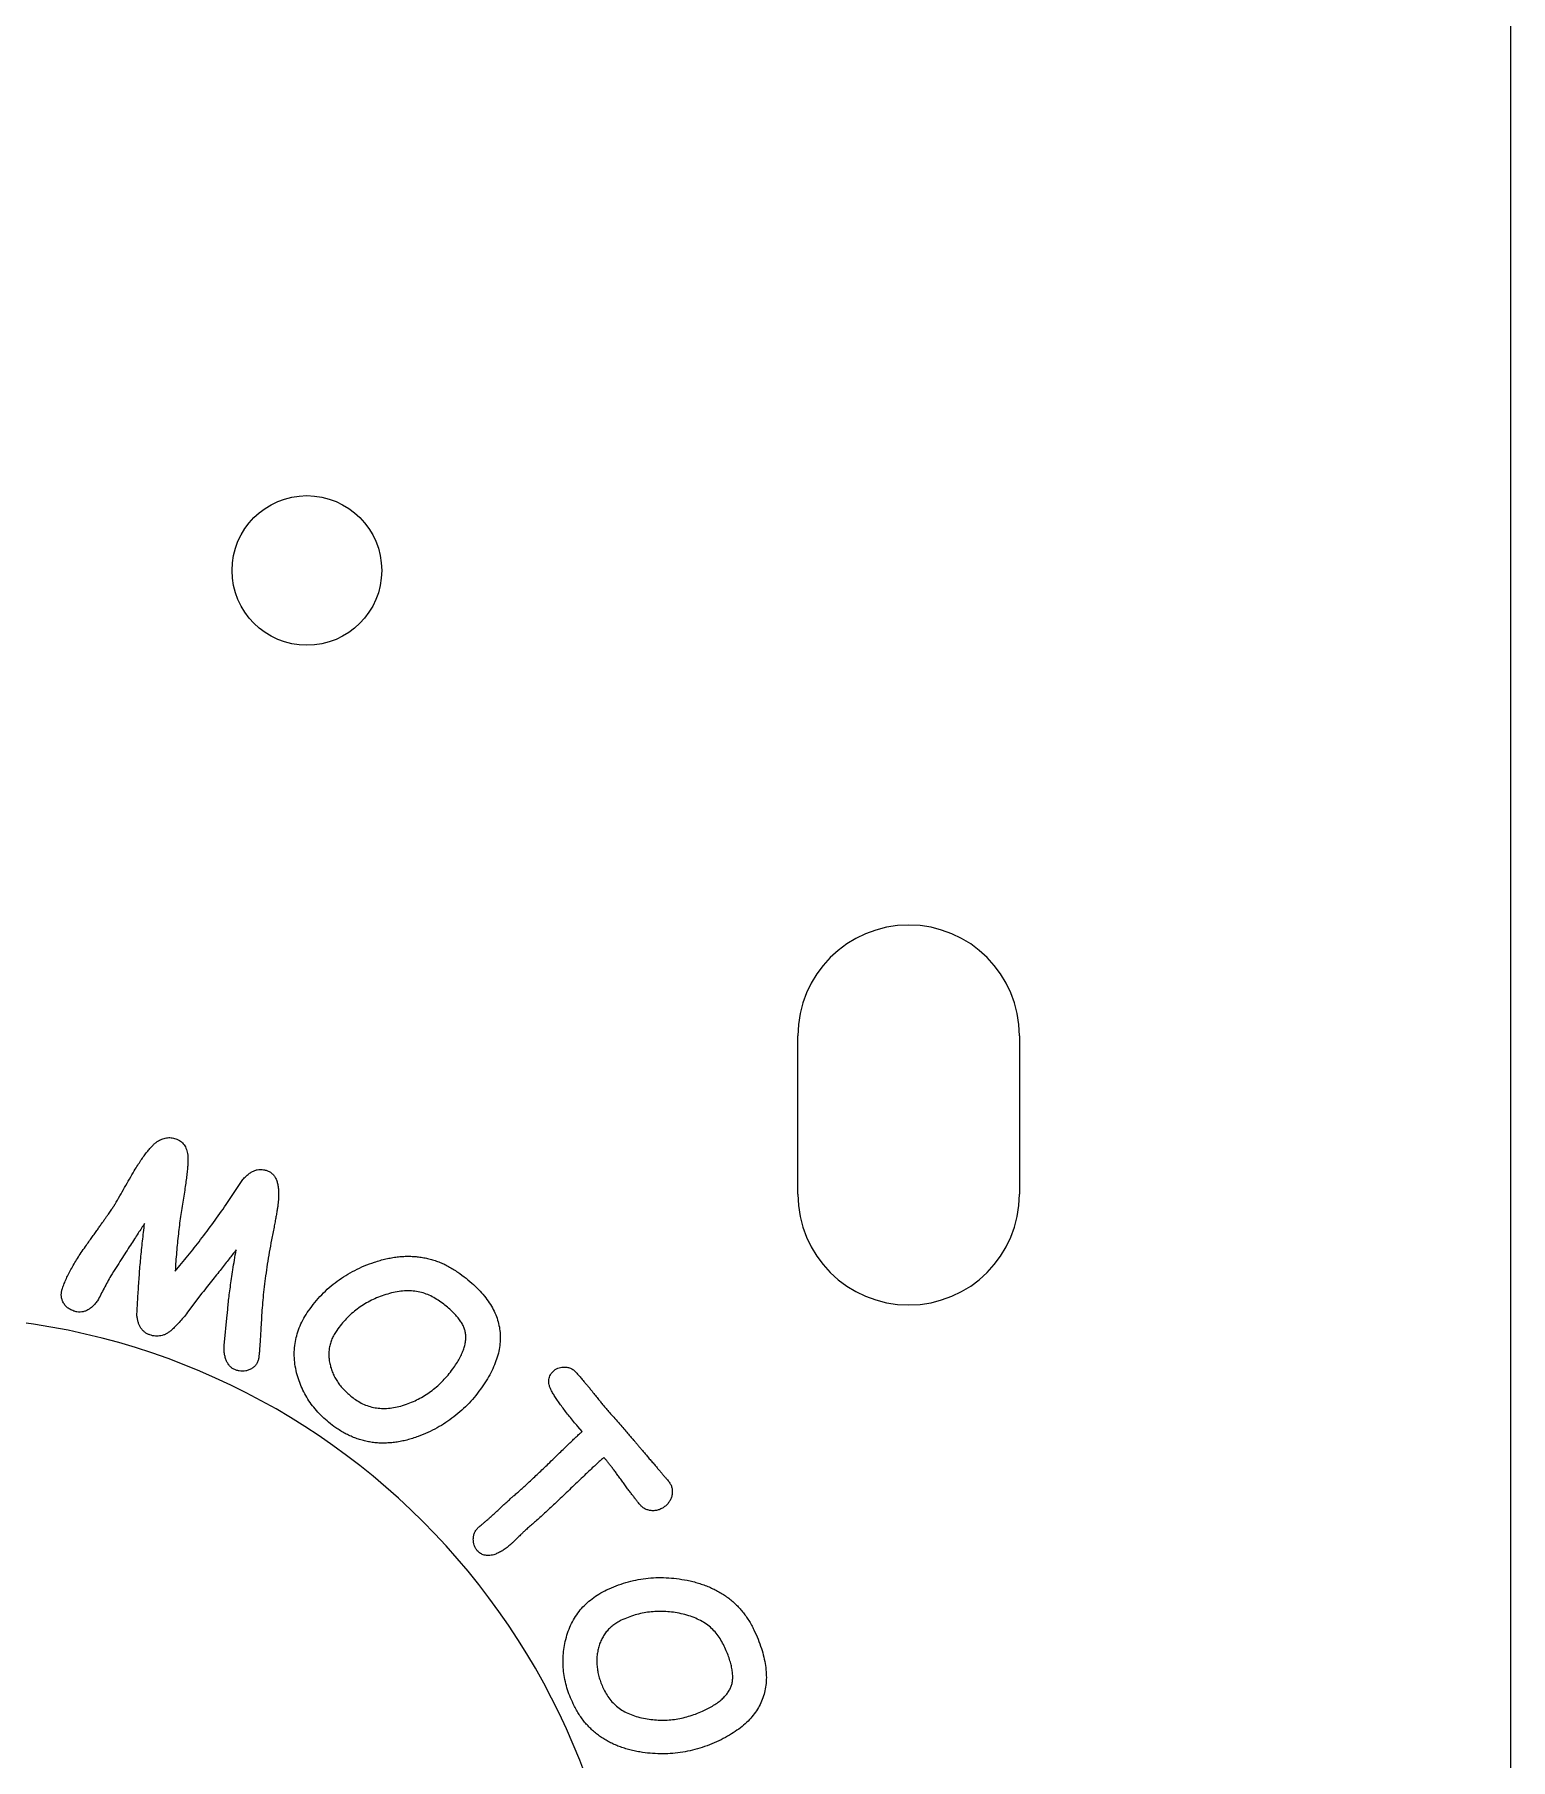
# Model space of a CAD drawing. Header units: millimetres. Extents: x -130 to 25, y -66 to 66.
# Drawn here: x 1.7 to 25, y -16.6 to 10.64 of the extents above; entities that cross this region are included whole.
import ezdxf

# ---------------------------------------------------------------- set-up
doc = ezdxf.new("R2010")
doc.units = ezdxf.units.MM

msp = doc.modelspace()

# ---------------------------------------------------------------- linework, layer by layer
at = {"color": 7, "linetype": 'Continuous', "lineweight": 25}
for p, q in [((25, 42.777), (25, -62.847)), ((13.75, -7.675), (13.75, -5.175)), ((17.25, -5.175), (17.25, -7.675)), ((4.727, -7.839), (4.977, -7.457)), ((3.318, -9.597), (3.338, -9.219)), ((4.343, -9.239), (4.116, -9.541)), ((4.692, -10.064), (4.743, -9.58)), ((10.343, -11.424), (10.276, -11.346))]:
    msp.add_line(p, q, dxfattribs=at)
msp.add_circle((6, 2.175), 1.181, dxfattribs=at)
for centre, radius, start, end in [((15.5, -5.175), 1.75, 0, 180), ((15.5, -7.675), 1.75, 180, 0), ((0, -20.675), 11.075, 0, 180)]:
    msp.add_arc(centre, radius, start, end, dxfattribs=at)
for points, knots in [([(3.276, -7.304), (3.294, -7.275), (3.328, -7.219), (3.379, -7.141), (3.428, -7.072), (3.474, -7.01), (3.518, -6.956), (3.56, -6.912), (3.598, -6.874), (3.636, -6.845), (3.672, -6.823), (3.709, -6.806), (3.745, -6.793), (3.782, -6.785), (3.819, -6.782), (3.856, -6.783), (3.893, -6.79), (3.917, -6.797), (3.929, -6.801)], [0, 0, 0, 0, 0.113883, 0.218531, 0.31333, 0.399795, 0.477025, 0.54525, 0.60477, 0.656936, 0.703999, 0.748297, 0.791484, 0.833251, 0.874152, 0.914946, 0.956973, 1, 1, 1, 1]), ([(3.929, -6.801), (3.943, -6.806), (3.969, -6.816), (4.005, -6.838), (4.036, -6.863), (4.062, -6.894), (4.084, -6.929), (4.1, -6.968), (4.113, -7.011), (4.117, -7.042), (4.119, -7.058)], [0, 0, 0, 0, 0.1276292, 0.2492862, 0.366748, 0.4840115, 0.6027658, 0.7272579, 0.8584263, 1, 1, 1, 1]), ([(4.119, -7.058), (4.12, -7.075), (4.122, -7.113), (4.121, -7.175), (4.117, -7.248), (4.109, -7.332), (4.098, -7.426), (4.083, -7.531), (4.066, -7.646), (4.053, -7.727), (4.046, -7.769)], [0, 0, 0, 0, 0.071969, 0.159219, 0.261162, 0.377962, 0.51053, 0.658135, 0.821508, 1, 1, 1, 1]), ([(2.971, -7.835), (3.022, -7.747), (3.123, -7.569), (3.225, -7.392), (3.276, -7.304)], [0, 0, 0, 0, 0.500348, 1, 1, 1, 1]), ([(4.977, -7.457), (4.992, -7.439), (5.021, -7.405), (5.07, -7.363), (5.118, -7.329), (5.167, -7.303), (5.217, -7.289), (5.267, -7.283), (5.318, -7.287), (5.351, -7.296), (5.368, -7.301)], [0, 0, 0, 0, 0.155441, 0.297341, 0.427331, 0.547895, 0.661637, 0.772784, 0.883552, 1, 1, 1, 1]), ([(5.368, -7.301), (5.383, -7.308), (5.414, -7.321), (5.455, -7.351), (5.488, -7.39), (5.515, -7.438), (5.534, -7.494), (5.548, -7.557), (5.554, -7.63), (5.554, -7.681), (5.554, -7.707)], [0, 0, 0, 0, 0.10526, 0.207823, 0.313048, 0.424398, 0.547283, 0.681955, 0.832275, 1, 1, 1, 1]), ([(2.52, -8.479), (2.537, -8.455), (2.569, -8.409), (2.617, -8.344), (2.66, -8.281), (2.702, -8.223), (2.74, -8.169), (2.775, -8.118), (2.809, -8.072), (2.838, -8.03), (2.865, -7.992), (2.888, -7.958), (2.909, -7.928), (2.927, -7.901), (2.942, -7.879), (2.955, -7.861), (2.964, -7.847), (2.969, -7.839), (2.971, -7.835)], [0, 0, 0, 0, 0.109932, 0.213356, 0.310617, 0.401968, 0.485957, 0.564213, 0.636557, 0.702142, 0.761392, 0.814307, 0.860886, 0.90174, 0.93565, 0.963227, 0.985087, 1, 1, 1, 1]), ([(4.046, -7.769), (4.032, -7.856), (4.003, -8.033), (3.969, -8.307), (3.941, -8.594), (3.927, -8.789), (3.921, -8.889)], [0, 0, 0, 0, 0.234183, 0.478828, 0.734007, 1, 1, 1, 1]), ([(3.921, -8.889), (3.988, -8.809), (4.125, -8.646), (4.326, -8.391), (4.528, -8.121), (4.66, -7.934), (4.727, -7.839)], [0, 0, 0, 0, 0.236425, 0.481888, 0.736278, 1, 1, 1, 1]), ([(5.554, -7.707), (5.553, -7.72), (5.552, -7.747), (5.549, -7.791), (5.542, -7.842), (5.535, -7.9), (5.524, -7.964), (5.512, -8.035), (5.497, -8.113), (5.486, -8.167), (5.481, -8.195)], [0, 0, 0, 0, 0.076263, 0.165613, 0.269554, 0.387742, 0.519536, 0.665781, 0.825542, 1, 1, 1, 1]), ([(3.438, -8.139), (3.422, -8.163), (3.388, -8.214), (3.334, -8.295), (3.276, -8.386), (3.211, -8.484), (3.142, -8.592), (3.068, -8.709), (2.987, -8.833), (2.932, -8.92), (2.904, -8.965)], [0, 0, 0, 0, 0.088287, 0.187182, 0.29653, 0.415993, 0.546235, 0.68726, 0.838396, 1, 1, 1, 1]), ([(3.338, -9.219), (3.344, -9.131), (3.354, -8.954), (3.376, -8.687), (3.404, -8.414), (3.427, -8.232), (3.438, -8.139)], [0, 0, 0, 0, 0.242717, 0.490572, 0.742636, 1, 1, 1, 1]), ([(5.481, -8.195), (5.467, -8.262), (5.441, -8.394), (5.407, -8.589), (5.375, -8.777), (5.349, -8.96), (5.326, -9.135), (5.307, -9.304), (5.293, -9.468), (5.287, -9.574), (5.283, -9.626)], [0, 0, 0, 0, 0.141915, 0.278521, 0.410775, 0.538186, 0.660457, 0.778423, 0.891298, 1, 1, 1, 1]), ([(2.14, -9.164), (2.149, -9.138), (2.169, -9.086), (2.203, -9.007), (2.243, -8.926), (2.287, -8.841), (2.338, -8.754), (2.393, -8.665), (2.454, -8.572), (2.498, -8.51), (2.52, -8.479)], [0, 0, 0, 0, 0.1039104, 0.2130432, 0.3282819, 0.4497926, 0.5774454, 0.7116625, 0.8525459, 1, 1, 1, 1]), ([(4.883, -8.555), (4.868, -8.575), (4.836, -8.616), (4.784, -8.683), (4.726, -8.757), (4.662, -8.839), (4.591, -8.928), (4.514, -9.025), (4.431, -9.13), (4.373, -9.202), (4.343, -9.239)], [0, 0, 0, 0, 0.084743, 0.181308, 0.289173, 0.408338, 0.538805, 0.681509, 0.835103, 1, 1, 1, 1]), ([(4.743, -9.58), (4.746, -9.548), (4.752, -9.481), (4.762, -9.376), (4.775, -9.262), (4.792, -9.138), (4.811, -9.006), (4.832, -8.864), (4.857, -8.713), (4.874, -8.609), (4.883, -8.555)], [0, 0, 0, 0, 0.092617, 0.194908, 0.30584, 0.426552, 0.555956, 0.694541, 0.84295, 1, 1, 1, 1]), ([(7.066, -8.749), (7.097, -8.739), (7.157, -8.72), (7.247, -8.697), (7.336, -8.678), (7.424, -8.666), (7.511, -8.657), (7.596, -8.655), (7.681, -8.657), (7.764, -8.665), (7.845, -8.677), (7.926, -8.694), (8.005, -8.717), (8.083, -8.744), (8.16, -8.777), (8.235, -8.815), (8.309, -8.857), (8.357, -8.89), (8.381, -8.906)], [0, 0, 0, 0, 0.069491, 0.137143, 0.203133, 0.26765, 0.330517, 0.392724, 0.453659, 0.513978, 0.573862, 0.633597, 0.693031, 0.753219, 0.813453, 0.874509, 0.936618, 1, 1, 1, 1]), ([(2.904, -8.965), (2.869, -9.03), (2.799, -9.161), (2.73, -9.292), (2.695, -9.357)], [0, 0, 0, 0, 0.500611, 1, 1, 1, 1]), ([(6.026, -9.517), (6.059, -9.472), (6.124, -9.384), (6.233, -9.261), (6.351, -9.149), (6.477, -9.047), (6.612, -8.957), (6.755, -8.876), (6.907, -8.805), (7.013, -8.768), (7.066, -8.749)], [0, 0, 0, 0, 0.1264207, 0.2506429, 0.373766, 0.4965804, 0.6194695, 0.7440528, 0.8705079, 1, 1, 1, 1]), ([(8.381, -8.906), (8.426, -8.938), (8.512, -9), (8.629, -9.101), (8.733, -9.202), (8.823, -9.307), (8.897, -9.414), (8.958, -9.522), (9.003, -9.633), (9.035, -9.746), (9.052, -9.861), (9.054, -9.978), (9.043, -10.098), (9.016, -10.219), (8.975, -10.342), (8.919, -10.467), (8.85, -10.594), (8.794, -10.677), (8.766, -10.72)], [0, 0, 0, 0, 0.077219, 0.149789, 0.217898, 0.282175, 0.343161, 0.401381, 0.457264, 0.512055, 0.566234, 0.620934, 0.676976, 0.734879, 0.795625, 0.859828, 0.927774, 1, 1, 1, 1]), ([(2.143, -9.362), (2.137, -9.346), (2.126, -9.314), (2.122, -9.264), (2.125, -9.213), (2.135, -9.181), (2.14, -9.164)], [0, 0, 0, 0, 0.2508952, 0.4955892, 0.7423843, 1, 1, 1, 1]), ([(8.072, -9.351), (8.042, -9.332), (7.982, -9.293), (7.885, -9.25), (7.784, -9.22), (7.678, -9.203), (7.567, -9.201), (7.453, -9.21), (7.334, -9.234), (7.255, -9.259), (7.215, -9.271)], [0, 0, 0, 0, 0.12031, 0.237709, 0.354832, 0.47324, 0.596013, 0.72304, 0.857323, 1, 1, 1, 1]), ([(2.319, -9.521), (2.298, -9.512), (2.259, -9.496), (2.209, -9.46), (2.169, -9.415), (2.151, -9.38), (2.143, -9.362)], [0, 0, 0, 0, 0.268521, 0.51666, 0.756957, 1, 1, 1, 1]), ([(2.695, -9.357), (2.682, -9.376), (2.655, -9.41), (2.611, -9.455), (2.565, -9.491), (2.518, -9.517), (2.47, -9.533), (2.42, -9.539), (2.369, -9.536), (2.336, -9.526), (2.319, -9.521)], [0, 0, 0, 0, 0.154816, 0.295748, 0.423937, 0.544013, 0.65647, 0.767958, 0.880257, 1, 1, 1, 1]), ([(5.846, -10.528), (5.836, -10.483), (5.814, -10.395), (5.8, -10.263), (5.8, -10.132), (5.815, -10.003), (5.846, -9.878), (5.891, -9.754), (5.95, -9.632), (6, -9.556), (6.026, -9.517)], [0, 0, 0, 0, 0.12945, 0.254447, 0.376518, 0.497786, 0.618861, 0.741778, 0.868755, 1, 1, 1, 1]), ([(7.215, -9.271), (7.177, -9.285), (7.101, -9.313), (6.993, -9.363), (6.891, -9.422), (6.795, -9.487), (6.705, -9.561), (6.621, -9.641), (6.542, -9.729), (6.495, -9.793), (6.471, -9.826)], [0, 0, 0, 0, 0.12876, 0.254748, 0.379252, 0.50246, 0.625019, 0.74826, 0.872993, 1, 1, 1, 1]), ([(8.498, -9.835), (8.492, -9.816), (8.48, -9.776), (8.45, -9.717), (8.411, -9.658), (8.363, -9.598), (8.304, -9.537), (8.236, -9.475), (8.158, -9.412), (8.102, -9.372), (8.072, -9.351)], [0, 0, 0, 0, 0.091939, 0.19044, 0.297957, 0.415185, 0.543542, 0.683228, 0.83541, 1, 1, 1, 1]), ([(3.52, -9.897), (3.506, -9.892), (3.478, -9.88), (3.44, -9.856), (3.407, -9.826), (3.379, -9.791), (3.356, -9.75), (3.338, -9.704), (3.325, -9.652), (3.32, -9.616), (3.318, -9.597)], [0, 0, 0, 0, 0.120006, 0.235714, 0.349754, 0.465442, 0.584776, 0.712549, 0.850951, 1, 1, 1, 1]), ([(4.116, -9.541), (4.094, -9.57), (4.051, -9.624), (3.987, -9.699), (3.924, -9.765), (3.882, -9.804), (3.862, -9.823)], [0, 0, 0, 0, 0.28402, 0.545375, 0.783455, 1, 1, 1, 1]), ([(5.283, -9.626), (5.281, -9.675), (5.276, -9.767), (5.268, -9.896), (5.262, -10.007), (5.254, -10.1), (5.249, -10.176), (5.243, -10.233), (5.239, -10.272), (5.235, -10.292), (5.233, -10.299)], [0, 0, 0, 0, 0.21802, 0.409466, 0.573484, 0.711851, 0.823596, 0.908876, 0.967557, 1, 1, 1, 1]), ([(3.862, -9.823), (3.849, -9.834), (3.823, -9.855), (3.782, -9.88), (3.74, -9.899), (3.697, -9.911), (3.653, -9.918), (3.609, -9.917), (3.564, -9.911), (3.535, -9.902), (3.52, -9.897)], [0, 0, 0, 0, 0.139056, 0.269614, 0.393543, 0.514533, 0.632205, 0.751744, 0.872529, 1, 1, 1, 1]), ([(4.884, -10.455), (4.868, -10.448), (4.837, -10.436), (4.797, -10.406), (4.762, -10.368), (4.735, -10.322), (4.714, -10.269), (4.7, -10.208), (4.692, -10.139), (4.692, -10.09), (4.692, -10.064)], [0, 0, 0, 0, 0.108809, 0.213496, 0.320624, 0.433574, 0.554954, 0.687621, 0.836236, 1, 1, 1, 1]), ([(6.471, -9.826), (6.457, -9.848), (6.428, -9.892), (6.395, -9.961), (6.369, -10.032), (6.353, -10.104), (6.345, -10.178), (6.347, -10.253), (6.355, -10.329), (6.369, -10.38), (6.375, -10.405)], [0, 0, 0, 0, 0.131023, 0.256799, 0.380018, 0.500796, 0.621143, 0.74372, 0.869108, 1, 1, 1, 1]), ([(8.32, -10.411), (8.339, -10.384), (8.375, -10.331), (8.42, -10.251), (8.456, -10.174), (8.484, -10.1), (8.501, -10.029), (8.511, -9.961), (8.51, -9.896), (8.502, -9.855), (8.498, -9.835)], [0, 0, 0, 0, 0.160313, 0.308091, 0.444045, 0.571162, 0.687379, 0.797344, 0.90084, 1, 1, 1, 1]), ([(5.233, -10.299), (5.226, -10.316), (5.213, -10.35), (5.179, -10.392), (5.136, -10.428), (5.103, -10.443), (5.085, -10.451)], [0, 0, 0, 0, 0.25152, 0.493405, 0.740255, 1, 1, 1, 1]), ([(5.085, -10.451), (5.068, -10.457), (5.035, -10.467), (4.984, -10.472), (4.933, -10.469), (4.9, -10.459), (4.884, -10.455)], [0, 0, 0, 0, 0.2597598, 0.5055254, 0.7505672, 1, 1, 1, 1]), ([(6.456, -11.363), (6.418, -11.335), (6.344, -11.281), (6.241, -11.189), (6.149, -11.093), (6.068, -10.991), (5.996, -10.884), (5.935, -10.77), (5.884, -10.652), (5.859, -10.569), (5.846, -10.528)], [0, 0, 0, 0, 0.133853, 0.262764, 0.388758, 0.512027, 0.633798, 0.755192, 0.876754, 1, 1, 1, 1]), ([(6.375, -10.405), (6.383, -10.43), (6.399, -10.48), (6.432, -10.551), (6.47, -10.62), (6.516, -10.685), (6.568, -10.748), (6.628, -10.808), (6.694, -10.866), (6.742, -10.9), (6.767, -10.918)], [0, 0, 0, 0, 0.1179572, 0.2368521, 0.3557959, 0.4770914, 0.600769, 0.7295388, 0.8617047, 1, 1, 1, 1]), ([(7.6, -10.982), (7.636, -10.967), (7.707, -10.939), (7.81, -10.885), (7.908, -10.825), (8, -10.757), (8.088, -10.682), (8.171, -10.599), (8.249, -10.509), (8.297, -10.444), (8.32, -10.411)], [0, 0, 0, 0, 0.124496, 0.247907, 0.370428, 0.493338, 0.616891, 0.741855, 0.869782, 1, 1, 1, 1]), ([(9.862, -10.782), (9.854, -10.766), (9.839, -10.735), (9.825, -10.689), (9.817, -10.645), (9.818, -10.603), (9.828, -10.563), (9.844, -10.525), (9.869, -10.49), (9.891, -10.471), (9.902, -10.46)], [0, 0, 0, 0, 0.150242, 0.286827, 0.410601, 0.527978, 0.640231, 0.75407, 0.872089, 1, 1, 1, 1]), ([(9.902, -10.46), (9.914, -10.451), (9.938, -10.432), (9.98, -10.416), (10.026, -10.405), (10.058, -10.405), (10.075, -10.405)], [0, 0, 0, 0, 0.243637, 0.486536, 0.735137, 1, 1, 1, 1]), ([(10.075, -10.405), (10.094, -10.407), (10.132, -10.411), (10.187, -10.433), (10.234, -10.469), (10.26, -10.5), (10.273, -10.516)], [0, 0, 0, 0, 0.24831, 0.486341, 0.733873, 1, 1, 1, 1]), ([(10.273, -10.516), (10.277, -10.522), (10.287, -10.533), (10.304, -10.552), (10.324, -10.575), (10.347, -10.603), (10.374, -10.634), (10.404, -10.67), (10.438, -10.709), (10.461, -10.737), (10.474, -10.752)], [0, 0, 0, 0, 0.063756, 0.145993, 0.244266, 0.361228, 0.494017, 0.646703, 0.814008, 1, 1, 1, 1]), ([(8.766, -10.72), (8.733, -10.765), (8.669, -10.853), (8.561, -10.977), (8.446, -11.089), (8.323, -11.193), (8.192, -11.285), (8.055, -11.368), (7.91, -11.441), (7.808, -11.481), (7.757, -11.501)], [0, 0, 0, 0, 0.128488, 0.254105, 0.378492, 0.501448, 0.624707, 0.748284, 0.87307, 1, 1, 1, 1]), ([(10.276, -11.346), (10.253, -11.318), (10.208, -11.265), (10.145, -11.186), (10.085, -11.111), (10.032, -11.038), (9.982, -10.97), (9.937, -10.905), (9.897, -10.843), (9.873, -10.802), (9.862, -10.782)], [0, 0, 0, 0, 0.1530642, 0.2975752, 0.4347414, 0.5634594, 0.6840912, 0.797062, 0.9029437, 1, 1, 1, 1]), ([(10.474, -10.752), (10.492, -10.776), (10.528, -10.821), (10.579, -10.886), (10.625, -10.942), (10.654, -10.978), (10.667, -10.994)], [0, 0, 0, 0, 0.29388, 0.5583, 0.794451, 1, 1, 1, 1]), ([(6.767, -10.918), (6.796, -10.937), (6.855, -10.975), (6.95, -11.017), (7.05, -11.045), (7.153, -11.059), (7.26, -11.061), (7.37, -11.048), (7.485, -11.022), (7.561, -10.996), (7.6, -10.982)], [0, 0, 0, 0, 0.121183, 0.23941, 0.356609, 0.47521, 0.596641, 0.723468, 0.857539, 1, 1, 1, 1]), ([(10.667, -10.994), (10.682, -11.011), (10.714, -11.048), (10.767, -11.109), (10.83, -11.182), (10.9, -11.261), (10.969, -11.341), (11.033, -11.412), (11.085, -11.475), (11.118, -11.512), (11.132, -11.529)], [0, 0, 0, 0, 0.09383, 0.208484, 0.343961, 0.500264, 0.656566, 0.791429, 0.90617, 1, 1, 1, 1]), ([(7.757, -11.501), (7.728, -11.512), (7.669, -11.532), (7.58, -11.558), (7.493, -11.578), (7.406, -11.593), (7.321, -11.602), (7.237, -11.607), (7.154, -11.607), (7.072, -11.6), (6.991, -11.59), (6.911, -11.572), (6.832, -11.551), (6.754, -11.524), (6.678, -11.491), (6.602, -11.454), (6.528, -11.411), (6.481, -11.379), (6.456, -11.363)], [0, 0, 0, 0, 0.069439, 0.136923, 0.202628, 0.266743, 0.329424, 0.390982, 0.452025, 0.511975, 0.571865, 0.631225, 0.69097, 0.751165, 0.811946, 0.873369, 0.936042, 1, 1, 1, 1]), ([(9.811, -11.933), (9.842, -11.903), (9.9, -11.845), (9.985, -11.764), (10.062, -11.689), (10.132, -11.621), (10.195, -11.562), (10.25, -11.509), (10.299, -11.464), (10.329, -11.436), (10.343, -11.424)], [0, 0, 0, 0, 0.1746014, 0.3342005, 0.4798921, 0.6122412, 0.7301626, 0.8341737, 0.9243091, 1, 1, 1, 1]), ([(11.132, -11.529), (11.141, -11.539), (11.158, -11.56), (11.186, -11.593), (11.218, -11.63), (11.252, -11.67), (11.289, -11.715), (11.329, -11.762), (11.372, -11.813), (11.417, -11.866), (11.463, -11.919), (11.506, -11.97), (11.546, -12.018), (11.584, -12.061), (11.617, -12.102), (11.65, -12.138), (11.678, -12.172), (11.696, -12.193), (11.704, -12.203)], [0, 0, 0, 0, 0.044552, 0.093289, 0.148057, 0.207933, 0.272917, 0.343432, 0.418632, 0.499363, 0.580094, 0.655716, 0.725809, 0.791216, 0.851092, 0.905789, 0.955448, 1, 1, 1, 1]), ([(9.272, -12.433), (9.29, -12.417), (9.328, -12.385), (9.385, -12.334), (9.446, -12.279), (9.512, -12.218), (9.581, -12.153), (9.654, -12.084), (9.731, -12.01), (9.784, -11.959), (9.811, -11.933)], [0, 0, 0, 0, 0.096567, 0.200835, 0.313409, 0.4343, 0.563512, 0.701052, 0.846357, 1, 1, 1, 1]), ([(10.688, -11.831), (10.673, -11.845), (10.638, -11.876), (10.584, -11.927), (10.521, -11.985), (10.45, -12.051), (10.373, -12.126), (10.286, -12.207), (10.191, -12.297), (10.126, -12.36), (10.092, -12.393)], [0, 0, 0, 0, 0.0769891, 0.167422, 0.2723419, 0.390234, 0.5220717, 0.6679092, 0.8267229, 1, 1, 1, 1]), ([(10.975, -12.205), (10.961, -12.185), (10.932, -12.146), (10.891, -12.089), (10.851, -12.036), (10.815, -11.987), (10.779, -11.943), (10.747, -11.902), (10.717, -11.865), (10.698, -11.842), (10.688, -11.831)], [0, 0, 0, 0, 0.1590954, 0.3083558, 0.4477899, 0.5776521, 0.698226, 0.8082557, 0.9094706, 1, 1, 1, 1]), ([(11.26, -12.58), (11.251, -12.57), (11.233, -12.548), (11.204, -12.512), (11.173, -12.472), (11.139, -12.427), (11.102, -12.378), (11.062, -12.325), (11.019, -12.266), (10.99, -12.226), (10.975, -12.205)], [0, 0, 0, 0, 0.0863765, 0.1825233, 0.2901907, 0.4103703, 0.5401374, 0.6824367, 0.8362946, 1, 1, 1, 1]), ([(11.704, -12.203), (11.716, -12.218), (11.738, -12.247), (11.76, -12.298), (11.769, -12.351), (11.768, -12.406), (11.757, -12.461), (11.734, -12.512), (11.702, -12.56), (11.674, -12.586), (11.659, -12.6)], [0, 0, 0, 0, 0.125304, 0.245979, 0.365206, 0.490199, 0.616574, 0.740155, 0.86653, 1, 1, 1, 1]), ([(8.855, -12.813), (8.868, -12.802), (8.898, -12.776), (8.945, -12.733), (9.001, -12.681), (9.063, -12.623), (9.124, -12.566), (9.181, -12.513), (9.229, -12.47), (9.259, -12.444), (9.272, -12.433)], [0, 0, 0, 0, 0.093666, 0.206811, 0.342357, 0.498172, 0.655434, 0.79098, 0.906334, 1, 1, 1, 1]), ([(10.092, -12.393), (10.061, -12.423), (10.001, -12.479), (9.914, -12.563), (9.832, -12.64), (9.753, -12.712), (9.68, -12.78), (9.611, -12.841), (9.547, -12.898), (9.505, -12.934), (9.484, -12.951)], [0, 0, 0, 0, 0.154373, 0.299817, 0.437351, 0.565996, 0.687184, 0.800017, 0.903935, 1, 1, 1, 1]), ([(11.659, -12.6), (11.644, -12.612), (11.613, -12.635), (11.561, -12.659), (11.507, -12.673), (11.451, -12.676), (11.396, -12.668), (11.344, -12.65), (11.298, -12.62), (11.273, -12.594), (11.26, -12.58)], [0, 0, 0, 0, 0.132408, 0.258639, 0.381943, 0.509533, 0.634391, 0.754479, 0.874946, 1, 1, 1, 1]), ([(8.627, -13.121), (8.628, -13.102), (8.632, -13.065), (8.651, -13.012), (8.68, -12.964), (8.708, -12.939), (8.722, -12.926)], [0, 0, 0, 0, 0.255131, 0.499216, 0.742685, 1, 1, 1, 1]), ([(8.722, -12.926), (8.731, -12.918), (8.753, -12.9), (8.788, -12.87), (8.823, -12.841), (8.845, -12.821), (8.855, -12.813)], [0, 0, 0, 0, 0.203489, 0.491883, 0.784972, 1, 1, 1, 1]), ([(9.484, -12.951), (9.475, -12.96), (9.454, -12.978), (9.419, -13.01), (9.38, -13.048), (9.336, -13.091), (9.293, -13.134), (9.254, -13.172), (9.219, -13.204), (9.198, -13.223), (9.188, -13.231)], [0, 0, 0, 0, 0.094509, 0.208001, 0.344475, 0.500001, 0.655527, 0.789994, 0.905491, 1, 1, 1, 1]), ([(8.69, -13.305), (8.68, -13.292), (8.659, -13.265), (8.639, -13.22), (8.628, -13.172), (8.627, -13.138), (8.627, -13.121)], [0, 0, 0, 0, 0.250856, 0.497507, 0.742966, 1, 1, 1, 1]), ([(8.949, -13.37), (8.936, -13.373), (8.91, -13.379), (8.871, -13.382), (8.835, -13.381), (8.801, -13.376), (8.769, -13.365), (8.74, -13.35), (8.713, -13.329), (8.698, -13.313), (8.69, -13.305)], [0, 0, 0, 0, 0.145917, 0.283416, 0.410213, 0.530517, 0.646867, 0.762061, 0.87859, 1, 1, 1, 1]), ([(9.188, -13.231), (9.169, -13.247), (9.132, -13.277), (9.072, -13.315), (9.012, -13.347), (8.97, -13.362), (8.949, -13.37)], [0, 0, 0, 0, 0.264019, 0.518687, 0.762639, 1, 1, 1, 1]), ([(10.732, -13.924), (10.783, -13.902), (10.882, -13.857), (11.036, -13.805), (11.192, -13.767), (11.35, -13.742), (11.51, -13.728), (11.673, -13.73), (11.837, -13.743), (11.947, -13.763), (12.002, -13.773)], [0, 0, 0, 0, 0.126279, 0.250712, 0.37343, 0.496377, 0.619481, 0.743977, 0.870256, 1, 1, 1, 1]), ([(12.002, -13.773), (12.033, -13.78), (12.094, -13.793), (12.183, -13.817), (12.268, -13.846), (12.35, -13.877), (12.428, -13.914), (12.503, -13.953), (12.575, -13.996), (12.643, -14.043), (12.707, -14.094), (12.768, -14.148), (12.824, -14.208), (12.879, -14.269), (12.928, -14.336), (12.975, -14.405), (13.018, -14.479), (13.044, -14.53), (13.057, -14.556)], [0, 0, 0, 0, 0.069502, 0.13674, 0.202407, 0.266942, 0.329899, 0.391698, 0.45275, 0.513057, 0.573087, 0.632811, 0.692452, 0.752531, 0.813049, 0.874405, 0.936696, 1, 1, 1, 1]), ([(10.087, -14.706), (10.099, -14.662), (10.123, -14.576), (10.175, -14.455), (10.24, -14.343), (10.314, -14.239), (10.402, -14.146), (10.501, -14.062), (10.611, -13.986), (10.691, -13.945), (10.732, -13.924)], [0, 0, 0, 0, 0.129761, 0.255012, 0.377018, 0.49778, 0.619109, 0.741888, 0.868513, 1, 1, 1, 1]), ([(10.963, -14.405), (10.94, -14.417), (10.894, -14.441), (10.831, -14.484), (10.775, -14.533), (10.725, -14.587), (10.683, -14.647), (10.647, -14.713), (10.618, -14.784), (10.605, -14.834), (10.598, -14.859)], [0, 0, 0, 0, 0.130717, 0.256114, 0.379018, 0.499051, 0.619972, 0.743427, 0.869353, 1, 1, 1, 1]), ([(11.875, -14.293), (11.836, -14.286), (11.757, -14.272), (11.639, -14.264), (11.522, -14.263), (11.407, -14.273), (11.293, -14.291), (11.181, -14.319), (11.071, -14.357), (10.999, -14.389), (10.963, -14.405)], [0, 0, 0, 0, 0.129109, 0.255743, 0.380133, 0.503065, 0.625966, 0.749044, 0.873316, 1, 1, 1, 1]), ([(12.576, -14.787), (12.559, -14.755), (12.526, -14.693), (12.463, -14.607), (12.391, -14.531), (12.307, -14.464), (12.214, -14.407), (12.11, -14.359), (11.997, -14.32), (11.917, -14.302), (11.875, -14.293)], [0, 0, 0, 0, 0.120401, 0.238001, 0.355639, 0.473946, 0.596738, 0.723747, 0.857706, 1, 1, 1, 1]), ([(10.205, -15.726), (10.186, -15.684), (10.148, -15.6), (10.104, -15.471), (10.072, -15.343), (10.05, -15.214), (10.042, -15.087), (10.044, -14.959), (10.058, -14.832), (10.077, -14.748), (10.087, -14.706)], [0, 0, 0, 0, 0.133484, 0.262984, 0.388806, 0.512381, 0.634079, 0.754963, 0.876611, 1, 1, 1, 1]), ([(13.057, -14.556), (13.079, -14.605), (13.122, -14.701), (13.176, -14.845), (13.214, -14.984), (13.241, -15.118), (13.254, -15.246), (13.253, -15.369), (13.238, -15.488), (13.211, -15.6), (13.169, -15.708), (13.114, -15.81), (13.046, -15.907), (12.964, -15.998), (12.869, -16.084), (12.76, -16.164), (12.638, -16.24), (12.55, -16.284), (12.505, -16.307)], [0, 0, 0, 0, 0.077392, 0.149978, 0.218444, 0.282839, 0.343837, 0.402091, 0.458018, 0.51293, 0.567121, 0.621704, 0.677731, 0.735714, 0.796209, 0.860231, 0.92786, 1, 1, 1, 1]), ([(10.598, -14.859), (10.593, -14.885), (10.582, -14.935), (10.576, -15.013), (10.576, -15.091), (10.584, -15.17), (10.599, -15.251), (10.62, -15.332), (10.649, -15.414), (10.674, -15.468), (10.686, -15.495)], [0, 0, 0, 0, 0.118747, 0.236781, 0.356108, 0.476864, 0.600825, 0.728817, 0.861882, 1, 1, 1, 1]), ([(12.708, -15.416), (12.712, -15.396), (12.721, -15.355), (12.724, -15.29), (12.719, -15.22), (12.706, -15.144), (12.685, -15.062), (12.657, -14.975), (12.62, -14.882), (12.591, -14.82), (12.576, -14.787)], [0, 0, 0, 0, 0.091914, 0.190212, 0.297444, 0.414907, 0.543374, 0.682914, 0.834971, 1, 1, 1, 1]), ([(10.686, -15.495), (10.703, -15.527), (10.735, -15.588), (10.797, -15.672), (10.868, -15.745), (10.95, -15.809), (11.042, -15.863), (11.144, -15.906), (11.255, -15.941), (11.334, -15.955), (11.374, -15.962)], [0, 0, 0, 0, 0.122086, 0.239848, 0.357263, 0.475986, 0.597327, 0.724549, 0.857849, 1, 1, 1, 1]), ([(12.275, -15.826), (12.304, -15.811), (12.36, -15.783), (12.439, -15.737), (12.508, -15.688), (12.567, -15.638), (12.617, -15.585), (12.657, -15.531), (12.688, -15.475), (12.701, -15.435), (12.708, -15.416)], [0, 0, 0, 0, 0.160087, 0.307898, 0.444331, 0.57061, 0.687215, 0.79705, 0.899889, 1, 1, 1, 1]), ([(11.257, -16.484), (11.226, -16.478), (11.165, -16.467), (11.077, -16.446), (10.992, -16.42), (10.91, -16.391), (10.832, -16.357), (10.758, -16.32), (10.686, -16.279), (10.619, -16.233), (10.555, -16.183), (10.494, -16.13), (10.437, -16.073), (10.383, -16.012), (10.334, -15.946), (10.287, -15.876), (10.243, -15.803), (10.218, -15.752), (10.205, -15.726)], [0, 0, 0, 0, 0.0692511, 0.1366211, 0.2020084, 0.2660368, 0.3289222, 0.3907456, 0.4511589, 0.5115798, 0.5710766, 0.6308252, 0.690445, 0.7507976, 0.8115737, 0.8729436, 0.9360689, 1, 1, 1, 1]), ([(11.374, -15.962), (11.412, -15.968), (11.488, -15.978), (11.603, -15.983), (11.717, -15.979), (11.83, -15.966), (11.942, -15.944), (12.054, -15.914), (12.166, -15.875), (12.238, -15.842), (12.275, -15.826)], [0, 0, 0, 0, 0.124785, 0.248165, 0.37087, 0.494267, 0.617215, 0.742271, 0.869706, 1, 1, 1, 1]), ([(12.505, -16.307), (12.455, -16.329), (12.357, -16.374), (12.203, -16.426), (12.05, -16.468), (11.894, -16.495), (11.736, -16.512), (11.577, -16.515), (11.417, -16.507), (11.311, -16.492), (11.257, -16.484)], [0, 0, 0, 0, 0.128069, 0.253792, 0.378165, 0.501161, 0.624238, 0.748048, 0.872916, 1, 1, 1, 1])]:
    msp.add_open_spline(points, degree=3, knots=knots, dxfattribs=at)

doc.saveas('drawing.dxf')
